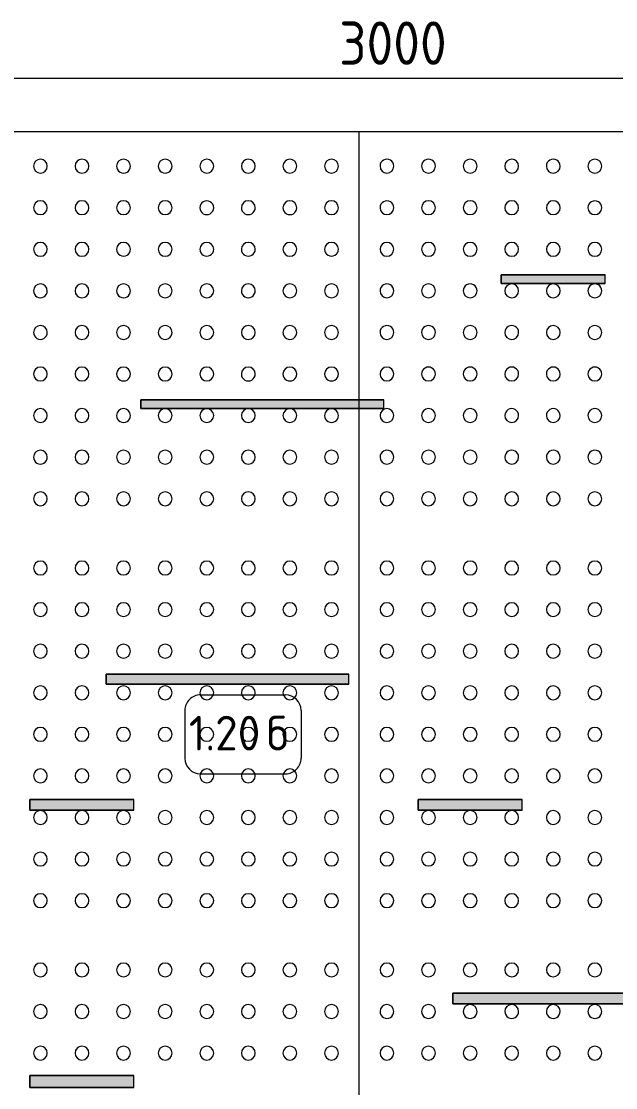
# Model space of a CAD drawing. Header units: millimetres. Extents: x 855 to 84199, y -1987 to 21700.
# Drawn here: x 45741 to 46599, y 860 to 2399 of the extents above; entities that cross this region are included whole.
import ezdxf

# ---------------------------------------------------------------- set-up
doc = ezdxf.new("R2010")
doc.units = ezdxf.units.MM
for name, color, linetype, lineweight in [('A-ANNO-DIMS', 7, 'Continuous', 9), ('A-ANNO-DIMS-25', 7, 'Continuous', 9), ('I-FURN-IDEN', 7, 'Continuous', 9)]:
    doc.layers.add(name, color=color, linetype=linetype, lineweight=lineweight)
doc.layers.add('I-FURN-3', color=7, linetype='Continuous', lineweight=9, true_color=0x7f7f7f, transparency=0.7)
doc.layers.add('I-FURN-7', color=7, linetype='Continuous', lineweight=9, true_color=0xc0c0c0)
doc.layers.add('I-FURN-8', color=7, linetype='Continuous', lineweight=9, true_color=0xacacac)
doc.styles.add('GOST Common_6', font='GOST_Common.ttf', dxfattribs={"height": 49.99999999999998})
doc.styles.add('ISOCPEUR_2', font='isocpeur.ttf', dxfattribs={"width": 0.9, "height": 62.49999999999999})
doc.dimstyles.new('ISO-2_5_0_9К_БОЛЬШОЙ_1', dxfattribs={"dimscale": 304.8, "dimtxt": 62.2488234881447, "dimasz": 0.1230314960629921, "dimexe": 0.09842519685039369, "dimexo": 0.2460629921259842, "dimgap": 0, "dimtad": 1, "dimdec": 0, "dimrnd": 10, "dimzin": 0, "dimdsep": 46, "dimtxsty": 'ISOCPEUR_2', "dimblk1": 'OBLIQUE', "dimblk2": 'OBLIQUE', "dimsah": 1, "dimcen": 0.09, "dimdle": 0.09842519685039369, "dimazin": 0, "dimtfac": 1, "dimtdec": 4, "dimtix": 1, "dimtmove": 0, "dimatfit": 3, "dimfxl": 1, "dimtvp": 1, "dimtolj": 1, "dimtzin": 0, "dimarcsym": 2})
doc.dimstyles.new('ISO-2_5_0_9К_БОЛЬШОЙ_3', dxfattribs={"dimscale": 304.8, "dimtxt": 62.2488234881447, "dimasz": 0.1230314960629921, "dimexe": 0.09842519685039369, "dimexo": 0.2460629921259842, "dimgap": 0, "dimtad": 1, "dimdec": 0, "dimrnd": 10, "dimzin": 0, "dimdsep": 46, "dimtxsty": 'ISOCPEUR_2', "dimblk1": 'OBLIQUE', "dimblk2": 'OBLIQUE', "dimsah": 1, "dimcen": 0.09, "dimdle": 0.09842519685039369, "dimazin": 0, "dimtfac": 1, "dimtdec": 4, "dimtix": 1, "dimtmove": 2, "dimatfit": 3, "dimfxl": 1, "dimtvp": 1, "dimtolj": 1, "dimtzin": 0, "dimarcsym": 2})

# ---------------------------------------------------------------- blocks, each defined once
blk = doc.blocks.new('Бизиборд лего - бизиборд 1_21б-32328682-Развертка 1_60-2')
at = {"layer": 'I-FURN-3'}
h = blk.add_hatch(color=256, dxfattribs=at)
h.paths.add_polyline_path([(19739.50000533466, 981.1205197229127), (19739.50000533466, 996.5418223312581), (19389.50000533466, 996.5418223312581), (19389.50000533466, 981.1205197229127), (19737.90964258559, 981.1205197229127)])
h.paths.add_polyline_path([(19339.50000533466, 1260.363485744462), (19489.50000533466, 1260.363485744462), (19489.50000533466, 1275.872359665415), (19339.50000533466, 1275.872359665415), (19339.50000533466, 1264.999999999953)])
h.paths.add_polyline_path([(19651.91181488363, 1442.175845178936), (19754.50000533466, 1442.175845178936), (19754.50000533466, 1456.703159230275), (19649.50000533466, 1456.703159230275), (19649.50000533466, 1442.175845178936), (19651.76619450608, 1442.175845178936)])
h.paths.add_polyline_path([(19284.56100038463, 1840.277097905212), (19289.86851713072, 1840.277097905212), (19289.86851713072, 1852.768102646797), (19254.50000533466, 1852.768102646797), (19254.50000533466, 1840.277097905212), (19284.50000533466, 1840.277097905212)])
h.paths.add_polyline_path([(19649.50000533466, 1840.277097905212), (19754.50000533466, 1840.277097905212), (19754.50000533466, 1852.768102646797), (19639.50000533466, 1852.768102646797), (19639.50000533466, 1840.277097905212), (19649.42436283909, 1840.277097905212)])
h.paths.add_polyline_path([(19543.79204699431, 2020.580176733741), (19609.50000533466, 2020.580176733741), (19609.50000533466, 2032.935916661174), (19459.50000533466, 2032.935916661174), (19459.50000533466, 2020.580176733741), (19541.57107314652, 2020.580176733741)])
h = blk.add_hatch(color=256, dxfattribs=at)
h.paths.add_polyline_path([(18779.50000533466, 860.1890996290883), (18929.50000533466, 860.1890996290883), (18929.50000533466, 877.7795048324375), (18779.50000533466, 877.7795048324375)])
h.paths.add_polyline_path([(18782.66161591779, 1260.363485744462), (18929.50000533466, 1260.363485744462), (18929.50000533466, 1275.872359665415), (18779.50000533466, 1275.872359665415), (18779.50000533466, 1260.363485744462), (18780.71943587757, 1260.363485744462)])
h.paths.add_polyline_path([(19221.57107314652, 1442.175845178936), (19239.50000533466, 1442.175845178936), (19239.50000533466, 1456.703159230275), (18889.50000533466, 1456.703159230275), (18889.50000533466, 1442.175845178936), (19221.33225101463, 1442.175845178936)])
h.paths.add_polyline_path([(19101.57107314652, 1840.277097905212), (19254.50000533466, 1840.277097905212), (19254.50000533466, 1852.768102646797), (18939.50000533466, 1852.768102646797), (18939.50000533466, 1840.277097905212), (19101.42108209172, 1840.277097905212)])
at = {"layer": 'I-FURN-7'}
for p, q in [((18754.50000533466, 2239.999999999952), (19254.50000533466, 2239.999999999952)), ((19254.50000533466, 2239.999999999954), (19754.50000533466, 2239.999999999954)), ((19254.50000533466, 1852.768102646796), (19254.50000533466, 2239.999999999954)), ((19254.50000533466, 1852.768102646796), (19254.50000533466, 2239.999999999952)), ((19459.50000533466, 2032.935916661172), (19609.50000533466, 2032.935916661172)), ((19459.50000533466, 2020.580176733739), (19459.50000533466, 2032.935916661172)), ((19609.50000533466, 2020.580176733739), (19609.50000533466, 2032.935916661172)), ((19609.50000533466, 2020.580176733739), (19459.50000533466, 2020.580176733739)), ((18939.50000533466, 1852.768102646796), (19289.86851713072, 1852.768102646796)), ((18939.50000533466, 1840.27709790521), (18939.50000533466, 1852.768102646796)), ((19289.86851713072, 1840.27709790521), (19289.86851713072, 1852.768102646796)), ((19289.86851713072, 1840.27709790521), (18939.50000533466, 1840.27709790521)), ((19254.50000533466, 499.9999999999551), (19254.50000533466, 1840.27709790521)), ((19254.50000533466, 499.9999999999551), (19254.50000533466, 1840.27709790521)), ((18889.50000533466, 1456.703159230274), (19239.50000533466, 1456.703159230274)), ((18889.50000533466, 1442.175845178936), (18889.50000533466, 1456.703159230274)), ((19239.50000533466, 1442.175845178936), (19239.50000533466, 1456.703159230274)), ((19239.50000533466, 1442.175845178936), (18889.50000533466, 1442.175845178936)), ((18779.50000533466, 1275.872359665414), (18929.50000533466, 1275.872359665414)), ((18779.50000533466, 1260.363485744461), (18779.50000533466, 1275.872359665414)), ((18929.50000533466, 1260.363485744461), (18929.50000533466, 1275.872359665414)), ((19339.50000533466, 1275.872359665414), (19489.50000533466, 1275.872359665414)), ((19339.50000533466, 1260.363485744461), (19339.50000533466, 1275.872359665414)), ((19489.50000533466, 1260.363485744461), (19489.50000533466, 1275.872359665414)), ((18929.50000533466, 1260.363485744461), (18779.50000533466, 1260.363485744461)), ((19489.50000533466, 1260.363485744461), (19339.50000533466, 1260.363485744461)), ((19389.50000533466, 996.5418223312564), (19739.50000533466, 996.5418223312564)), ((19389.50000533466, 981.1205197229124), (19389.50000533466, 996.5418223312564)), ((19739.50000533466, 981.1205197229124), (19389.50000533466, 981.1205197229124)), ((18779.50000533466, 877.7795048324375), (18929.50000533466, 877.7795048324375)), ((18779.50000533466, 860.1890996290883), (18779.50000533466, 877.7795048324375)), ((18929.50000533466, 860.1890996290883), (18929.50000533466, 877.7795048324375)), ((18929.50000533466, 860.1890996290883), (18779.50000533466, 860.1890996290883))]:
    blk.add_line(p, q, dxfattribs=at)
for centre, radius, start, end in [((18794.50000533466, 2189.999999999952), 10, 0, 180), ((18794.50000533466, 2189.999999999952), 10, 180, 0), ((18854.50000533466, 2189.999999999952), 10, 0, 180), ((18854.50000533466, 2189.999999999952), 10, 180, 0), ((18914.50000533466, 2189.999999999952), 9.999999999999773, 3.899360039474272e-12, 179.9999999999987), ((18914.50000533466, 2189.999999999952), 10.00000000000023, 179.9999999999961, 1.323110747488823e-12), ((18974.50000533466, 2189.999999999952), 9.999999999999773, 3.899360039474272e-12, 179.9999999999987), ((18974.50000533466, 2189.999999999952), 10.00000000000023, 179.9999999999961, 1.323110747488823e-12), ((19034.50000533466, 2189.999999999951), 10, 0, 180), ((19034.50000533466, 2189.999999999951), 10, 180, 0), ((19094.50000533466, 2189.999999999951), 10, 0, 180), ((19094.50000533466, 2189.999999999951), 10, 180, 0), ((19154.50000533466, 2189.999999999951), 10, 0, 180), ((19154.50000533466, 2189.999999999951), 10, 180, 0), ((19214.50000533466, 2189.999999999951), 10, 0, 180), ((19214.50000533466, 2189.999999999951), 10, 180, 0), ((19294.50000533466, 2189.999999999954), 10.00000000000023, 359.9999999999957, 180.0000000000013), ((19294.50000533466, 2189.999999999954), 9.999999999996346, 180.0000000000038, 359.9999999999983), ((19354.50000533466, 2189.999999999954), 10.00000000000023, 359.9999999999957, 180.0000000000013), ((19354.50000533466, 2189.999999999954), 9.999999999999773, 180.0000000000039, 359.9999999999984), ((19414.50000533466, 2189.999999999954), 10, 0, 180), ((19414.50000533466, 2189.999999999954), 10, 180, 0), ((19474.50000533466, 2189.999999999954), 10, 0, 180), ((19474.50000533466, 2189.999999999954), 10, 180, 0), ((19534.50000533466, 2189.999999999954), 10.0000000000001, 359.9999999999957, 180.0000000000013), ((19534.50000533466, 2189.999999999954), 9.999999999999773, 180.0000000000039, 359.9999999999984), ((19594.50000533466, 2189.999999999953), 10, 0, 180), ((19594.50000533466, 2189.999999999953), 10, 180, 0), ((18794.50000533466, 2129.999999999951), 10, 0, 180), ((18854.50000533466, 2129.99999999995), 10, 0, 180), ((18914.50000533466, 2129.99999999995), 10, 0, 180), ((18974.50000533466, 2129.99999999995), 10, 0, 180), ((19034.50000533465, 2129.999999999947), 10.00000000000037, 359.9999999999892, 179.9999999999896), ((19094.50000533466, 2129.999999999946), 9.999999999999773, 3.899360039474272e-12, 179.9999999999987), ((19154.50000533466, 2129.999999999946), 9.999999999999773, 3.899360039474272e-12, 179.9999999999987), ((19214.50000533466, 2129.999999999946), 10, 0, 180), ((19294.50000533466, 2129.999999999956), 10.0000000000001, 359.9999999999957, 180.0000000000013), ((19354.50000533466, 2129.999999999955), 10, 0, 180), ((19414.50000533466, 2129.999999999955), 9.999999999998181, 1.041949713647448e-11, 180.0000000000104), ((19474.50000533466, 2129.999999999955), 10, 0, 180), ((19534.50000533466, 2129.999999999952), 10, 0, 180), ((19594.50000533466, 2129.999999999951), 10.00000000000023, 359.9999999999957, 180.0000000000013), ((18794.50000533466, 2129.999999999951), 10, 180, 0), ((18854.50000533466, 2129.99999999995), 10, 180, 0), ((18914.50000533466, 2129.99999999995), 10, 180, 0), ((18974.50000533466, 2129.99999999995), 10, 180, 0), ((19034.50000533465, 2129.999999999947), 9.999999999999247, 180.0000000000104, 1.043221935520034e-11), ((19094.50000533466, 2129.999999999946), 10.0000000000001, 179.9999999999961, 1.323110747488823e-12), ((19154.50000533466, 2129.999999999946), 10.0000000000001, 179.9999999999961, 1.323110747488823e-12), ((19214.50000533466, 2129.999999999946), 10, 180, 0), ((19294.50000533466, 2129.999999999956), 9.999999999996346, 180.0000000000038, 359.9999999999983), ((19354.50000533466, 2129.999999999955), 10, 180, 0), ((19414.50000533466, 2129.999999999955), 10, 180, 0), ((19474.50000533466, 2129.999999999955), 10, 180, 0), ((19534.50000533466, 2129.999999999952), 10, 180, 0), ((19594.50000533466, 2129.999999999951), 9.999999999999773, 180.0000000000039, 359.9999999999984), ((18794.50000533466, 2069.999999999947), 10, 0, 180), ((18854.50000533465, 2069.999999999947), 10, 0, 180), ((18914.50000533466, 2069.999999999948), 9.999999999999773, 3.899360039474272e-12, 179.9999999999987), ((18974.50000533466, 2069.999999999948), 10, 0, 180), ((19034.50000533465, 2069.999999999948), 10.0000000000006, 359.9999999999931, 179.9999999999883), ((19094.50000533465, 2069.999999999948), 10.00000000000159, 359.9999999999931, 179.9999999999883), ((19154.50000533466, 2069.999999999949), 10, 0, 180), ((19214.50000533466, 2069.999999999949), 9.999999999999773, 3.899360039474272e-12, 179.9999999999987), ((19294.50000533466, 2069.999999999951), 10, 0, 180), ((19354.50000533466, 2069.999999999951), 10, 0, 180), ((19414.50000533466, 2069.999999999951), 10, 0, 180), ((19474.50000533466, 2069.999999999952), 10, 0, 180), ((19534.50000533465, 2069.999999999952), 9.999999999996362, 0, 180), ((19594.50000533466, 2069.999999999952), 10, 0, 180), ((18794.50000533466, 2069.999999999947), 10, 180, 0), ((18854.50000533465, 2069.999999999947), 10, 180, 0), ((18914.50000533466, 2069.999999999948), 10.00000000000023, 179.9999999999961, 1.323110747488823e-12), ((18974.50000533466, 2069.999999999948), 10, 180, 0), ((19034.50000533465, 2069.999999999948), 9.999999999999403, 180.0000000000065, 1.170444122778574e-11), ((19094.50000533465, 2069.999999999948), 9.999999999998408, 180.0000000000065, 1.170444122778574e-11), ((19154.50000533466, 2069.999999999949), 10, 180, 0), ((19214.50000533466, 2069.999999999949), 10.0000000000001, 179.9999999999961, 1.323110747488823e-12), ((19294.50000533466, 2069.999999999951), 10, 180, 0), ((19354.50000533466, 2069.999999999951), 10, 180, 0), ((19414.50000533466, 2069.999999999951), 10, 180, 0), ((19474.50000533466, 2069.999999999952), 10, 180, 0), ((19534.50000533465, 2069.999999999952), 10.00000000000364, 180, 0), ((19594.50000533466, 2069.999999999952), 10, 180, 0), ((18794.50000533466, 2009.999999999948), 9.999999999999773, 3.899360039474272e-12, 179.9999999999987), ((18854.50000533465, 2009.999999999947), 10, 0, 180), ((18914.50000533466, 2009.999999999948), 9.999999999999773, 3.899360039474272e-12, 179.9999999999987), ((18974.50000533466, 2009.999999999948), 10, 0, 180), ((19034.50000533465, 2009.999999999948), 9.999999999996362, 0, 180), ((19094.50000533465, 2009.999999999948), 9.999999999999725, 1.959221683781526e-12, 179.9999999999993), ((19154.50000533466, 2009.999999999949), 10, 0, 180), ((19214.50000533466, 2009.999999999949), 10, 0, 180), ((19294.50000533466, 2009.999999999951), 10.00000000000014, 359.9999999999957, 180.0000000000013), ((19354.50000533466, 2009.999999999951), 10, 0, 180), ((19414.50000533466, 2009.999999999952), 10.00000000000011, 359.9999999999977, 180.0000000000007), ((19474.50000533466, 2009.999999999952), 10, 0, 180), ((19534.50000533465, 2009.999999999952), 9.999999999996362, 0, 180), ((19594.50000533466, 2009.999999999952), 10.00000000000011, 359.9999999999977, 180.0000000000007), ((18794.50000533466, 2009.999999999948), 10.00000000000014, 179.9999999999961, 1.323110747488823e-12), ((18854.50000533465, 2009.999999999947), 10, 180, 0), ((18914.50000533466, 2009.999999999948), 10.00000000000014, 179.9999999999961, 1.323110747488823e-12), ((18974.50000533466, 2009.999999999948), 10, 180, 0), ((19034.50000533465, 2009.999999999948), 10, 180, 0), ((19094.50000533465, 2009.999999999948), 10.00000000000011, 179.999999999998, 6.615553737444113e-13), ((19154.50000533466, 2009.999999999949), 10, 180, 0), ((19214.50000533466, 2009.999999999949), 10, 180, 0), ((19294.50000533466, 2009.999999999951), 9.999999999999773, 180.0000000000039, 359.9999999999984), ((19354.50000533466, 2009.999999999951), 10, 180, 0), ((19414.50000533466, 2009.999999999952), 9.999999999999886, 180.000000000002, 359.999999999999), ((19474.50000533466, 2009.999999999952), 10, 180, 0), ((19534.50000533465, 2009.999999999952), 10.00000000000364, 180, 0), ((19594.50000533466, 2009.999999999952), 9.999999999999725, 180.000000000002, 359.999999999999), ((18794.50000533466, 1949.999999999948), 9.999999999999725, 1.959221683781526e-12, 179.9999999999993), ((18854.50000533465, 1949.999999999948), 10, 0, 180), ((18914.50000533466, 1949.999999999948), 10, 0, 180), ((18974.50000533466, 1949.999999999948), 9.999999999999725, 1.959221683781526e-12, 179.9999999999993), ((19034.50000533465, 1949.999999999948), 9.999999999996362, 0, 180), ((19094.50000533466, 1949.999999999948), 10.00000000000364, 0, 180), ((19154.50000533466, 1949.999999999948), 9.999999999999886, 1.952860574418599e-12, 179.9999999999993), ((19214.50000533466, 1949.999999999949), 10, 0, 180), ((19294.50000533466, 1949.999999999951), 9.999999999998295, 8.460275452692954e-12, 180.0000000000111), ((19354.50000533466, 1949.999999999951), 10.00000000000011, 359.9999999999977, 180.0000000000007), ((19414.50000533466, 1949.999999999951), 10, 0, 180), ((19474.50000533466, 1949.999999999952), 9.999999999998295, 8.460275452692954e-12, 180.0000000000111), ((19534.50000533465, 1949.999999999952), 9.999999999996362, 0, 180), ((19594.50000533466, 1949.999999999952), 10, 0, 180), ((18794.50000533466, 1949.999999999948), 10.00000000000011, 179.999999999998, 6.615553737444113e-13), ((18854.50000533465, 1949.999999999948), 10, 180, 0), ((18914.50000533466, 1949.999999999948), 10, 180, 0), ((18974.50000533466, 1949.999999999948), 10.00000000000011, 179.999999999998, 6.615553737444113e-13), ((19034.50000533465, 1949.999999999948), 10, 180, 0), ((19094.50000533466, 1949.999999999948), 10, 180, 0), ((19154.50000533466, 1949.999999999948), 10.00000000000005, 179.999999999998, 6.615553737444113e-13), ((19214.50000533466, 1949.999999999949), 10, 180, 0), ((19294.50000533466, 1949.999999999951), 10.0000000000016, 179.9999999999915, 359.9999999999886), ((19354.50000533466, 1949.999999999951), 9.999999999999725, 180.000000000002, 359.999999999999), ((19414.50000533466, 1949.999999999951), 10, 180, 0), ((19474.50000533466, 1949.999999999952), 10.0000000000016, 179.9999999999915, 359.9999999999886), ((19534.50000533465, 1949.999999999952), 10.00000000000364, 180, 0), ((19594.50000533466, 1949.999999999952), 10, 180, 0), ((18794.50000533466, 1889.999999999948), 10, 0, 180), ((18854.50000533465, 1889.999999999948), 10, 0, 180), ((18914.50000533466, 1889.999999999948), 9.999999999999886, 1.952860574418599e-12, 179.9999999999993), ((18974.50000533466, 1889.999999999948), 10, 0, 180), ((19034.50000533466, 1889.999999999948), 10, 0, 180), ((19094.50000533466, 1889.999999999949), 9.999999999999725, 1.959221683781526e-12, 179.9999999999993), ((19154.50000533466, 1889.999999999949), 9.999999999999725, 1.959221683781526e-12, 179.9999999999993), ((19214.50000533466, 1889.999999999949), 9.999999999999725, 1.959221683781526e-12, 179.9999999999993), ((19294.50000533466, 1889.999999999952), 10, 0, 180), ((19354.50000533466, 1889.999999999952), 10.00000000000005, 359.9999999999977, 180.0000000000007), ((19414.50000533466, 1889.999999999952), 10.00000000000005, 359.9999999999977, 180.0000000000007), ((19474.50000533465, 1889.999999999952), 10.00000000000005, 359.9999999999977, 180.0000000000007), ((19534.50000533465, 1889.999999999952), 9.999999999999776, 359.9999999999977, 180.0000000000007), ((19594.50000533466, 1889.999999999952), 9.999999999998177, 8.466636562055882e-12, 180.0000000000111), ((18794.50000533466, 1889.999999999948), 10, 180, 0), ((18854.50000533465, 1889.999999999948), 10, 180, 0), ((18914.50000533466, 1889.999999999948), 10.00000000000005, 179.999999999998, 6.615553737444113e-13), ((18974.50000533466, 1889.999999999948), 10, 180, 0), ((19034.50000533466, 1889.999999999948), 10, 180, 0), ((19094.50000533466, 1889.999999999949), 10.00000000000011, 179.999999999998, 6.615553737444113e-13), ((19154.50000533466, 1889.999999999949), 10.00000000000011, 179.999999999998, 6.615553737444113e-13), ((19214.50000533466, 1889.999999999949), 10.00000000000011, 179.999999999998, 6.615553737444113e-13), ((19294.50000533466, 1889.999999999952), 10, 180, 0), ((19354.50000533466, 1889.999999999952), 9.999999999999886, 180.000000000002, 359.999999999999), ((19414.50000533466, 1889.999999999952), 9.999999999999886, 180.000000000002, 359.999999999999), ((19474.50000533465, 1889.999999999952), 9.999999999999886, 180.000000000002, 359.999999999999), ((19534.50000533465, 1889.999999999952), 9.999999999999996, 180.000000000002, 359.999999999999), ((19594.50000533466, 1889.999999999952), 10.00000000000171, 179.9999999999915, 359.9999999999886), ((18794.50000533466, 1829.999999999948), 10, 0, 180), ((18854.50000533466, 1829.999999999948), 10.00000000000364, 0, 180), ((18914.50000533466, 1829.999999999948), 9.999999999999725, 1.959221683781526e-12, 179.9999999999993), ((18974.50000533466, 1829.999999999948), 10, 0, 180), ((19034.50000533465, 1829.999999999948), 9.999999999996362, 0, 180), ((19094.50000533466, 1829.999999999948), 10, 0, 180), ((19154.50000533466, 1829.999999999948), 10, 0, 180), ((19214.50000533466, 1829.999999999949), 9.999999999999886, 1.952860574418599e-12, 179.9999999999993), ((19294.50000533465, 1829.999999999953), 10, 0, 180), ((19354.50000533466, 1829.999999999953), 10, 0, 180), ((19414.50000533466, 1829.999999999953), 10.00000000000011, 359.9999999999977, 180.0000000000007), ((19474.50000533465, 1829.999999999952), 10.00000000000011, 359.9999999999977, 180.0000000000007), ((19534.50000533465, 1829.999999999952), 10.00000000000001, 359.9999999999977, 180.0000000000007), ((19594.50000533466, 1829.999999999952), 9.999999999998295, 8.460275452692954e-12, 180.0000000000111), ((18794.50000533466, 1829.999999999948), 10, 180, 0), ((18854.50000533466, 1829.999999999948), 10, 180, 0), ((18914.50000533466, 1829.999999999948), 10.00000000000011, 179.999999999998, 6.615553737444113e-13), ((18974.50000533466, 1829.999999999948), 10, 180, 0), ((19034.50000533465, 1829.999999999948), 10.00000000000364, 180, 0), ((19094.50000533466, 1829.999999999948), 10, 180, 0), ((19154.50000533466, 1829.999999999948), 10, 180, 0), ((19214.50000533466, 1829.999999999949), 10.00000000000005, 179.999999999998, 6.615553737444113e-13), ((19294.50000533465, 1829.999999999953), 10, 180, 0), ((19354.50000533466, 1829.999999999953), 10, 180, 0), ((19414.50000533466, 1829.999999999953), 9.999999999999725, 180.000000000002, 359.999999999999), ((19474.50000533465, 1829.999999999952), 9.999999999999725, 180.000000000002, 359.999999999999), ((19534.50000533465, 1829.999999999952), 9.999999999999769, 180.000000000002, 359.999999999999), ((19594.50000533466, 1829.999999999952), 10.0000000000016, 179.9999999999915, 359.9999999999886), ((18794.50000533466, 1769.99999999995), 9.999999999999886, 1.952860574418599e-12, 179.9999999999993), ((18794.50000533466, 1769.99999999995), 10.00000000000005, 179.999999999998, 6.615553737444113e-13), ((18854.50000533466, 1769.999999999948), 10.00000000000364, 0, 180), ((18854.50000533466, 1769.999999999948), 10, 180, 0), ((18914.50000533466, 1769.999999999948), 10, 0, 180), ((18914.50000533466, 1769.999999999948), 10, 180, 0), ((18974.50000533466, 1769.999999999948), 10, 0, 180), ((18974.50000533466, 1769.999999999948), 10, 180, 0), ((19034.50000533465, 1769.999999999948), 9.999999999996362, 0, 180), ((19034.50000533465, 1769.999999999948), 10, 180, 0), ((19094.50000533466, 1769.999999999948), 10, 0, 180), ((19094.50000533466, 1769.999999999948), 10, 180, 0), ((19154.50000533466, 1769.999999999948), 10, 0, 180), ((19154.50000533466, 1769.999999999948), 10, 180, 0), ((19214.50000533466, 1769.999999999948), 10, 0, 180), ((19214.50000533466, 1769.999999999948), 10, 180, 0), ((19294.50000533465, 1769.999999999952), 10.00000000000011, 359.9999999999977, 180.0000000000007), ((19294.50000533465, 1769.999999999952), 9.999999999999725, 180.000000000002, 359.999999999999), ((19354.50000533466, 1769.999999999953), 10, 0, 180), ((19354.50000533466, 1769.999999999953), 10, 180, 0), ((19414.50000533466, 1769.999999999953), 10, 0, 180), ((19414.50000533466, 1769.999999999953), 10, 180, 0), ((19474.50000533465, 1769.999999999952), 10.00000000000005, 359.9999999999977, 180.0000000000007), ((19474.50000533465, 1769.999999999952), 9.999999999999886, 180.000000000002, 359.999999999999), ((19534.50000533465, 1769.999999999952), 9.999999999999776, 359.9999999999977, 180.0000000000007), ((19534.50000533465, 1769.999999999952), 9.999999999999996, 180.000000000002, 359.999999999999), ((19594.50000533465, 1769.999999999952), 9.999999999999776, 359.9999999999977, 180.0000000000007), ((19594.50000533465, 1769.999999999952), 9.999999999999996, 180.000000000002, 359.999999999999), ((18794.50000533466, 1709.99999999995), 10, 0, 180), ((18794.50000533466, 1709.99999999995), 10, 180, 0), ((18854.50000533465, 1709.99999999995), 10, 0, 180), ((18854.50000533465, 1709.99999999995), 10, 180, 0), ((18914.50000533466, 1709.99999999995), 10, 0, 180), ((18914.50000533466, 1709.99999999995), 10, 180, 0), ((18974.50000533466, 1709.99999999995), 10, 0, 180), ((18974.50000533466, 1709.99999999995), 10, 180, 0), ((19034.50000533465, 1709.999999999949), 9.999999999996362, 0, 180), ((19034.50000533465, 1709.999999999949), 10, 180, 0), ((19094.50000533466, 1709.999999999949), 10, 0, 180), ((19094.50000533466, 1709.999999999949), 10, 180, 0), ((19154.50000533466, 1709.999999999949), 10, 0, 180), ((19154.50000533466, 1709.999999999949), 10, 180, 0), ((19214.50000533466, 1709.999999999949), 10, 0, 180), ((19214.50000533466, 1709.999999999949), 10, 180, 0), ((19294.50000533465, 1709.999999999953), 10, 0, 180), ((19294.50000533465, 1709.999999999953), 10, 180, 0), ((19354.50000533466, 1709.999999999953), 10, 0, 180), ((19354.50000533466, 1709.999999999953), 10, 180, 0), ((19414.50000533466, 1709.999999999953), 10, 0, 180), ((19414.50000533466, 1709.999999999953), 10, 180, 0), ((19474.50000533465, 1709.999999999953), 10, 0, 180), ((19474.50000533465, 1709.999999999953), 10, 180, 0), ((19534.50000533465, 1709.999999999952), 9.999999999996362, 0, 180), ((19534.50000533465, 1709.999999999952), 10.00000000000364, 180, 0), ((19594.50000533465, 1709.999999999952), 9.999999999996362, 0, 180), ((19594.50000533465, 1709.999999999952), 10.00000000000364, 180, 0), ((18794.50000533466, 1609.999999999952), 10, 0, 180), ((18854.50000533466, 1609.999999999952), 10, 0, 180), ((18914.50000533466, 1609.999999999952), 10, 0, 180), ((18974.50000533466, 1609.999999999952), 10, 0, 180), ((19034.50000533466, 1609.999999999952), 10.00000000000364, 0, 180), ((19094.50000533466, 1609.999999999951), 9.999999999996362, 0, 180), ((19154.50000533466, 1609.999999999951), 10, 0, 180), ((19214.50000533466, 1609.999999999951), 10, 0, 180), ((19294.50000533466, 1609.999999999954), 10, 0, 180), ((19354.50000533466, 1609.999999999954), 10, 0, 180), ((19414.50000533466, 1609.999999999954), 10, 0, 180), ((19474.50000533466, 1609.999999999954), 10, 0, 180), ((19534.50000533466, 1609.999999999953), 10, 0, 180), ((19594.50000533466, 1609.999999999953), 9.999999999996362, 0, 180), ((18794.50000533466, 1609.999999999952), 10, 180, 0), ((18854.50000533466, 1609.999999999952), 10, 180, 0), ((18914.50000533466, 1609.999999999952), 10, 180, 0), ((18974.50000533466, 1609.999999999952), 10, 180, 0), ((19034.50000533466, 1609.999999999952), 10, 180, 0), ((19094.50000533466, 1609.999999999951), 10, 180, 0), ((19154.50000533466, 1609.999999999951), 10, 180, 0), ((19214.50000533466, 1609.999999999951), 10, 180, 0), ((19294.50000533466, 1609.999999999954), 10, 180, 0), ((19354.50000533466, 1609.999999999954), 10, 180, 0), ((19414.50000533466, 1609.999999999954), 10, 180, 0), ((19474.50000533466, 1609.999999999954), 10, 180, 0), ((19534.50000533466, 1609.999999999953), 10.00000000000364, 180, 0), ((19594.50000533466, 1609.999999999953), 10.00000000000364, 180, 0), ((18794.50000533466, 1549.999999999951), 10, 0, 180), ((18854.50000533466, 1549.99999999995), 10, 0, 180), ((18914.50000533466, 1549.99999999995), 10, 0, 180), ((18974.50000533466, 1549.99999999995), 10, 0, 180), ((19034.50000533466, 1549.999999999947), 10, 0, 180), ((19094.50000533466, 1549.999999999947), 10, 0, 180), ((19154.50000533466, 1549.999999999947), 10, 0, 180), ((19214.50000533466, 1549.999999999946), 10, 0, 180), ((19294.50000533466, 1549.999999999956), 10, 0, 180), ((19354.50000533466, 1549.999999999955), 10, 0, 180), ((19414.50000533466, 1549.999999999955), 10, 0, 180), ((19474.50000533466, 1549.999999999955), 10, 0, 180), ((19534.50000533466, 1549.999999999952), 10, 0, 180), ((19594.50000533466, 1549.999999999951), 9.999999999996362, 0, 180), ((18794.50000533466, 1549.999999999951), 10, 180, 0), ((18854.50000533466, 1549.99999999995), 10, 180, 0), ((18914.50000533466, 1549.99999999995), 10, 180, 0), ((18974.50000533466, 1549.99999999995), 10, 180, 0), ((19034.50000533466, 1549.999999999947), 10, 180, 0), ((19094.50000533466, 1549.999999999947), 10, 180, 0), ((19154.50000533466, 1549.999999999947), 10, 180, 0), ((19214.50000533466, 1549.999999999946), 10, 180, 0), ((19294.50000533466, 1549.999999999956), 9.999999999996362, 180, 0), ((19354.50000533466, 1549.999999999955), 10, 180, 0), ((19414.50000533466, 1549.999999999955), 10, 180, 0), ((19474.50000533466, 1549.999999999955), 10, 180, 0), ((19534.50000533466, 1549.999999999952), 10, 180, 0), ((19594.50000533466, 1549.999999999951), 10.00000000000364, 180, 0), ((18794.50000533466, 1489.999999999947), 10, 0, 180), ((18854.50000533466, 1489.999999999947), 10, 0, 180), ((18914.50000533466, 1489.999999999948), 10, 0, 180), ((18974.50000533466, 1489.999999999948), 10, 0, 180), ((19034.50000533466, 1489.999999999948), 10, 0, 180), ((19094.50000533466, 1489.999999999948), 10, 0, 180), ((19154.50000533466, 1489.999999999948), 10, 0, 180), ((19214.50000533466, 1489.999999999949), 10, 0, 180), ((19294.50000533466, 1489.999999999951), 10, 0, 180), ((19354.50000533466, 1489.999999999951), 10, 0, 180), ((19414.50000533466, 1489.999999999952), 10, 0, 180), ((19474.50000533466, 1489.999999999952), 10, 0, 180), ((19534.50000533466, 1489.999999999952), 10, 0, 180), ((19594.50000533466, 1489.999999999952), 10, 0, 180), ((18794.50000533466, 1489.999999999947), 10, 180, 0), ((18854.50000533466, 1489.999999999947), 10, 180, 0), ((18914.50000533466, 1489.999999999948), 10, 180, 0), ((18974.50000533466, 1489.999999999948), 10, 180, 0), ((19034.50000533466, 1489.999999999948), 10, 180, 0), ((19094.50000533466, 1489.999999999948), 10, 180, 0), ((19154.50000533466, 1489.999999999948), 10, 180, 0), ((19214.50000533466, 1489.999999999949), 10, 180, 0), ((19294.50000533466, 1489.999999999951), 10, 180, 0), ((19354.50000533466, 1489.999999999951), 10, 180, 0), ((19414.50000533466, 1489.999999999952), 10, 180, 0), ((19474.50000533466, 1489.999999999952), 10, 180, 0), ((19534.50000533466, 1489.999999999952), 10, 180, 0), ((19594.50000533466, 1489.999999999952), 10, 180, 0), ((18794.50000533466, 1429.999999999948), 10, 0, 180), ((18854.50000533466, 1429.999999999947), 10, 0, 180), ((18914.50000533466, 1429.999999999948), 10, 0, 180), ((18974.50000533466, 1429.999999999948), 10, 0, 180), ((19034.50000533466, 1429.999999999948), 10, 0, 180), ((19094.50000533466, 1429.999999999948), 10, 0, 180), ((19154.50000533466, 1429.999999999949), 10, 0, 180), ((19214.50000533466, 1429.999999999949), 10, 0, 180), ((19294.50000533466, 1429.999999999951), 10, 0, 180), ((19354.50000533466, 1429.999999999951), 10, 0, 180), ((19414.50000533466, 1429.999999999952), 10, 0, 180), ((19474.50000533466, 1429.999999999952), 10, 0, 180), ((19534.50000533466, 1429.999999999952), 10, 0, 180), ((19594.50000533466, 1429.999999999952), 10, 0, 180), ((18794.50000533466, 1429.999999999948), 10, 180, 0), ((18854.50000533466, 1429.999999999947), 10, 180, 0), ((18914.50000533466, 1429.999999999948), 10, 180, 0), ((18974.50000533466, 1429.999999999948), 10, 180, 0), ((19034.50000533466, 1429.999999999948), 10, 180, 0), ((19094.50000533466, 1429.999999999948), 10, 180, 0), ((19154.50000533466, 1429.999999999949), 10, 180, 0), ((19214.50000533466, 1429.999999999949), 10, 180, 0), ((19294.50000533466, 1429.999999999951), 10, 180, 0), ((19354.50000533466, 1429.999999999951), 10, 180, 0), ((19414.50000533466, 1429.999999999952), 10, 180, 0), ((19474.50000533466, 1429.999999999952), 10, 180, 0), ((19534.50000533466, 1429.999999999952), 10, 180, 0), ((19594.50000533466, 1429.999999999952), 10, 180, 0), ((18794.50000533466, 1369.999999999948), 10, 0, 180), ((18794.50000533466, 1369.999999999948), 10, 180, 0), ((18854.50000533466, 1369.999999999948), 10, 0, 180), ((18854.50000533466, 1369.999999999948), 10, 180, 0), ((18914.50000533466, 1369.999999999948), 10, 0, 180), ((18914.50000533466, 1369.999999999948), 10, 180, 0), ((18974.50000533466, 1369.999999999948), 10, 0, 180), ((18974.50000533466, 1369.999999999948), 10, 180, 0), ((19034.50000533466, 1369.999999999948), 10, 0, 180), ((19034.50000533466, 1369.999999999948), 10, 180, 0), ((19094.50000533466, 1369.999999999948), 10, 0, 180), ((19094.50000533466, 1369.999999999948), 10, 180, 0), ((19154.50000533466, 1369.999999999948), 10, 0, 180), ((19154.50000533466, 1369.999999999948), 10, 180, 0), ((19214.50000533466, 1369.999999999949), 10, 0, 180), ((19214.50000533466, 1369.999999999949), 10, 180, 0), ((19294.50000533466, 1369.999999999951), 10, 0, 180), ((19294.50000533466, 1369.999999999951), 10, 180, 0), ((19354.50000533466, 1369.999999999951), 10, 0, 180), ((19354.50000533466, 1369.999999999951), 10, 180, 0), ((19414.50000533466, 1369.999999999951), 10, 0, 180), ((19414.50000533466, 1369.999999999951), 10, 180, 0), ((19474.50000533466, 1369.999999999952), 10, 0, 180), ((19474.50000533466, 1369.999999999952), 10, 180, 0), ((19534.50000533466, 1369.999999999952), 10, 0, 180), ((19534.50000533466, 1369.999999999952), 10, 180, 0), ((19594.50000533466, 1369.999999999952), 10, 0, 180), ((19594.50000533466, 1369.999999999952), 10, 180, 0), ((18794.50000533466, 1309.999999999948), 10, 0, 180), ((18794.50000533466, 1309.999999999948), 10, 180, 0), ((18854.50000533466, 1309.999999999948), 10, 0, 180), ((18854.50000533466, 1309.999999999948), 10, 180, 0), ((18914.50000533466, 1309.999999999948), 10, 0, 180), ((18914.50000533466, 1309.999999999948), 10, 180, 0), ((18974.50000533466, 1309.999999999948), 10, 0, 180), ((18974.50000533466, 1309.999999999948), 10, 180, 0), ((19034.50000533466, 1309.999999999948), 10, 0, 180), ((19034.50000533466, 1309.999999999948), 10, 180, 0), ((19094.50000533466, 1309.999999999949), 10, 0, 180), ((19094.50000533466, 1309.999999999949), 10, 180, 0), ((19154.50000533466, 1309.999999999949), 10, 0, 180), ((19154.50000533466, 1309.999999999949), 10, 180, 0), ((19214.50000533466, 1309.999999999949), 10, 0, 180), ((19214.50000533466, 1309.999999999949), 10, 180, 0), ((19294.50000533466, 1309.999999999953), 10, 0, 180), ((19294.50000533466, 1309.999999999953), 10, 180, 0), ((19354.50000533466, 1309.999999999952), 10, 0, 180), ((19354.50000533466, 1309.999999999952), 10, 180, 0), ((19414.50000533466, 1309.999999999952), 10, 0, 180), ((19414.50000533466, 1309.999999999952), 10, 180, 0), ((19474.50000533466, 1309.999999999952), 10, 0, 180), ((19474.50000533466, 1309.999999999952), 10, 180, 0), ((19534.50000533466, 1309.999999999952), 10, 0, 180), ((19534.50000533466, 1309.999999999952), 10, 180, 0), ((19594.50000533466, 1309.999999999952), 10, 0, 180), ((19594.50000533466, 1309.999999999952), 10, 180, 0), ((18794.50000533466, 1249.999999999948), 10, 0, 180), ((18794.50000533466, 1249.999999999948), 10, 180, 0), ((18854.50000533466, 1249.999999999948), 10, 0, 180), ((18854.50000533466, 1249.999999999948), 10, 180, 0), ((18914.50000533466, 1249.999999999948), 10, 0, 180), ((18914.50000533466, 1249.999999999948), 10, 180, 0), ((18974.50000533466, 1249.999999999948), 10, 0, 180), ((18974.50000533466, 1249.999999999948), 10, 180, 0), ((19034.50000533466, 1249.999999999948), 10, 0, 180), ((19034.50000533466, 1249.999999999948), 10, 180, 0), ((19094.50000533466, 1249.999999999948), 10, 0, 180), ((19094.50000533466, 1249.999999999948), 10, 180, 0), ((19154.50000533466, 1249.999999999948), 10, 0, 180), ((19154.50000533466, 1249.999999999948), 10, 180, 0), ((19214.50000533466, 1249.999999999949), 10, 0, 180), ((19214.50000533466, 1249.999999999949), 10, 180, 0), ((19294.50000533466, 1249.999999999953), 10, 0, 180), ((19294.50000533466, 1249.999999999953), 10, 180, 0), ((19354.50000533466, 1249.999999999953), 10, 0, 180), ((19354.50000533466, 1249.999999999953), 10, 180, 0), ((19414.50000533466, 1249.999999999953), 10, 0, 180), ((19414.50000533466, 1249.999999999953), 10, 180, 0), ((19474.50000533466, 1249.999999999952), 10, 0, 180), ((19474.50000533466, 1249.999999999952), 10, 180, 0), ((19534.50000533466, 1249.999999999952), 10, 0, 180), ((19534.50000533466, 1249.999999999952), 10, 180, 0), ((19594.50000533466, 1249.999999999952), 10, 0, 180), ((19594.50000533466, 1249.999999999952), 10, 180, 0), ((18794.50000533466, 1189.99999999995), 10, 0, 180), ((18794.50000533466, 1189.99999999995), 10, 180, 0), ((18854.50000533466, 1189.999999999948), 10, 0, 180), ((18854.50000533466, 1189.999999999948), 10, 180, 0), ((18914.50000533466, 1189.999999999948), 10, 0, 180), ((18914.50000533466, 1189.999999999948), 10, 180, 0), ((18974.50000533466, 1189.999999999948), 10, 0, 180), ((18974.50000533466, 1189.999999999948), 10, 180, 0), ((19034.50000533466, 1189.999999999948), 10, 0, 180), ((19034.50000533466, 1189.999999999948), 10, 180, 0), ((19094.50000533466, 1189.999999999948), 10, 0, 180), ((19094.50000533466, 1189.999999999948), 10, 180, 0), ((19154.50000533466, 1189.999999999948), 10, 0, 180), ((19154.50000533466, 1189.999999999948), 10, 180, 0), ((19214.50000533466, 1189.999999999948), 10, 0, 180), ((19214.50000533466, 1189.999999999948), 10, 180, 0), ((19294.50000533466, 1189.999999999952), 10, 0, 180), ((19294.50000533466, 1189.999999999952), 10, 180, 0), ((19354.50000533466, 1189.999999999953), 10, 0, 180), ((19354.50000533466, 1189.999999999953), 10, 180, 0), ((19414.50000533466, 1189.999999999953), 10, 0, 180), ((19414.50000533466, 1189.999999999953), 10, 180, 0), ((19474.50000533466, 1189.999999999952), 10, 0, 180), ((19474.50000533466, 1189.999999999952), 10, 180, 0), ((19534.50000533466, 1189.999999999952), 10, 0, 180), ((19534.50000533466, 1189.999999999952), 10, 180, 0), ((19594.50000533466, 1189.999999999952), 10, 0, 180), ((19594.50000533466, 1189.999999999952), 10, 180, 0), ((18794.50000533466, 1129.99999999995), 10, 0, 180), ((18854.50000533466, 1129.99999999995), 10, 0, 180), ((18914.50000533466, 1129.99999999995), 10, 0, 180), ((18974.50000533466, 1129.99999999995), 10, 0, 180), ((19034.50000533466, 1129.999999999949), 10, 0, 180), ((19094.50000533466, 1129.999999999949), 10, 0, 180), ((19154.50000533466, 1129.999999999949), 10, 0, 180), ((19214.50000533466, 1129.999999999949), 10, 0, 180), ((19294.50000533466, 1129.999999999953), 10, 0, 180), ((19354.50000533466, 1129.999999999953), 10, 0, 180), ((19414.50000533466, 1129.999999999953), 10, 0, 180), ((19474.50000533466, 1129.999999999953), 10, 0, 180), ((19534.50000533466, 1129.999999999952), 10, 0, 180), ((19594.50000533466, 1129.999999999952), 10, 0, 180), ((18794.50000533466, 1129.99999999995), 10, 180, 0), ((18854.50000533466, 1129.99999999995), 10, 180, 0), ((18914.50000533466, 1129.99999999995), 10, 180, 0), ((18974.50000533466, 1129.99999999995), 10, 180, 0), ((19034.50000533466, 1129.999999999949), 10, 180, 0), ((19094.50000533466, 1129.999999999949), 10, 180, 0), ((19154.50000533466, 1129.999999999949), 10, 180, 0), ((19214.50000533466, 1129.999999999949), 10, 180, 0), ((19294.50000533466, 1129.999999999953), 10, 180, 0), ((19354.50000533466, 1129.999999999953), 10, 180, 0), ((19414.50000533466, 1129.999999999953), 10, 180, 0), ((19474.50000533466, 1129.999999999953), 10, 180, 0), ((19534.50000533466, 1129.999999999952), 10, 180, 0), ((19594.50000533466, 1129.999999999952), 10, 180, 0), ((18794.50000533466, 1029.999999999955), 10, 0, 180), ((18854.50000533466, 1029.999999999955), 10, 0, 180), ((18914.50000533466, 1029.999999999955), 10, 0, 180), ((18974.50000533466, 1029.999999999955), 10, 0, 180), ((19034.50000533466, 1029.999999999955), 10, 0, 180), ((19094.50000533466, 1029.999999999955), 9.999999999996362, 0, 180), ((19154.50000533466, 1029.999999999954), 10, 0, 180), ((19214.50000533466, 1029.999999999954), 10, 0, 180), ((19294.50000533466, 1029.999999999955), 10, 0, 180), ((19354.50000533466, 1029.999999999955), 9.999999999999247, 1.041949713647448e-11, 180.0000000000104), ((19414.50000533466, 1029.999999999955), 10, 0, 180), ((19474.50000533466, 1029.999999999955), 10, 0, 180), ((19534.50000533466, 1029.999999999955), 9.999999999996362, 0, 180), ((19594.50000533466, 1029.999999999955), 9.999999999996362, 0, 180), ((18794.50000533466, 1029.999999999955), 10, 180, 0), ((18854.50000533466, 1029.999999999955), 10, 180, 0), ((18914.50000533466, 1029.999999999955), 10, 180, 0), ((18974.50000533466, 1029.999999999955), 10, 180, 0), ((19034.50000533466, 1029.999999999955), 10, 180, 0), ((19094.50000533466, 1029.999999999955), 10, 180, 0), ((19154.50000533466, 1029.999999999954), 10, 180, 0), ((19214.50000533466, 1029.999999999954), 10, 180, 0), ((19294.50000533466, 1029.999999999955), 10, 180, 0), ((19354.50000533466, 1029.999999999955), 10, 180, 0), ((19414.50000533466, 1029.999999999955), 10, 180, 0), ((19474.50000533466, 1029.999999999955), 10, 180, 0), ((19534.50000533466, 1029.999999999955), 10.00000000000364, 180, 0), ((19594.50000533466, 1029.999999999955), 10.00000000000364, 180, 0), ((18794.50000533466, 969.9999999999541), 10, 0, 180), ((18794.50000533466, 969.9999999999541), 10, 180, 0), ((18854.50000533466, 969.9999999999535), 10, 0, 180), ((18854.50000533466, 969.9999999999535), 10, 180, 0), ((18914.50000533466, 969.9999999999535), 10, 0, 180), ((18914.50000533466, 969.9999999999535), 10, 180, 0), ((18974.50000533466, 969.9999999999535), 10, 0, 180), ((18974.50000533466, 969.9999999999535), 10, 180, 0), ((19034.50000533466, 969.9999999999503), 10, 0, 180), ((19034.50000533466, 969.9999999999503), 10, 180, 0), ((19094.50000533466, 969.9999999999498), 9.999999999996362, 0, 180), ((19094.50000533466, 969.9999999999498), 10, 180, 0), ((19154.50000533466, 969.9999999999498), 10, 0, 180), ((19154.50000533466, 969.9999999999498), 10, 180, 0), ((19214.50000533466, 969.9999999999495), 10, 0, 180), ((19214.50000533466, 969.9999999999495), 10, 180, 0), ((19294.50000533466, 969.9999999999573), 9.999999999999943, 9.796108418907631e-13, 179.9999999999997), ((19294.50000533466, 969.9999999999573), 10.00000000000014, 179.999999999999, 3.562221243239139e-13), ((19354.50000533466, 969.9999999999567), 9.999999999999943, 9.796108418907631e-13, 179.9999999999997), ((19354.50000533466, 969.9999999999567), 10.00000000000006, 179.999999999999, 3.053332494204976e-13), ((19414.50000533466, 969.9999999999567), 9.999999999999943, 9.796108418907631e-13, 179.9999999999997), ((19414.50000533466, 969.9999999999567), 10.00000000000006, 179.999999999999, 3.053332494204976e-13), ((19474.50000533466, 969.9999999999567), 9.999999999999943, 9.796108418907631e-13, 179.9999999999997), ((19474.50000533466, 969.9999999999567), 10.00000000000006, 179.999999999999, 3.053332494204976e-13), ((19534.50000533466, 969.9999999999534), 9.99999999999636, 8.613339646738386e-13, 179.9999999999996), ((19534.50000533466, 969.9999999999534), 10.00000000000364, 179.999999999999, 3.053332494204976e-13), ((19594.50000533466, 969.9999999999529), 9.99999999999636, 7.610470998739422e-13, 179.9999999999995), ((19594.50000533466, 969.9999999999529), 10.00000000000364, 179.9999999999992, 5.088887490341627e-13), ((18794.50000533466, 909.9999999999507), 10, 0, 180), ((18794.50000533466, 909.9999999999507), 10, 180, 0), ((18854.50000533466, 909.9999999999507), 10, 0, 180), ((18854.50000533466, 909.9999999999507), 10, 180, 0), ((18914.50000533466, 909.999999999951), 10, 0, 180), ((18914.50000533466, 909.999999999951), 10, 180, 0), ((18974.50000533466, 909.9999999999512), 10, 0, 180), ((18974.50000533466, 909.9999999999512), 10, 180, 0), ((19034.50000533466, 909.9999999999515), 10, 0, 180), ((19034.50000533466, 909.9999999999515), 10, 180, 0), ((19094.50000533466, 909.9999999999515), 10, 0, 180), ((19094.50000533466, 909.9999999999515), 10, 180, 0), ((19154.50000533466, 909.9999999999518), 10, 0, 180), ((19154.50000533466, 909.9999999999518), 10, 180, 0), ((19214.50000533466, 909.999999999952), 10, 0, 180), ((19214.50000533466, 909.999999999952), 10, 180, 0), ((19294.50000533466, 909.9999999999526), 10, 0, 180), ((19294.50000533466, 909.9999999999526), 9.999999999996362, 180, 0), ((19354.50000533466, 909.9999999999526), 10, 0, 180), ((19354.50000533466, 909.9999999999526), 10, 180, 0), ((19414.50000533466, 909.9999999999528), 10, 0, 180), ((19414.50000533466, 909.9999999999528), 10, 180, 0), ((19474.50000533466, 909.9999999999532), 10, 0, 180), ((19474.50000533466, 909.9999999999532), 10, 180, 0), ((19534.50000533466, 909.9999999999534), 10, 0, 180), ((19534.50000533466, 909.9999999999534), 10, 180, 0), ((19594.50000533466, 909.9999999999534), 9.999999999996362, 0, 180), ((19594.50000533466, 909.9999999999534), 10.00000000000364, 180, 0)]:
    blk.add_arc(centre, radius, start, end, dxfattribs=at)
at = {"layer": 'I-FURN-8'}
for p, q in [((19609.50000533466, 2032.935916661172), (19459.50000533466, 2032.935916661172)), ((19459.50000533466, 2032.935916661172), (19459.50000533466, 2020.580176733739)), ((19609.50000533466, 2020.580176733739), (19609.50000533466, 2032.935916661172)), ((19459.50000533466, 2020.580176733739), (19609.50000533466, 2020.580176733739)), ((19289.86851713072, 1852.768102646796), (18939.50000533466, 1852.768102646796)), ((18939.50000533466, 1852.768102646796), (18939.50000533466, 1840.27709790521)), ((19254.50000533466, 1840.27709790521), (19254.50000533466, 1852.768102646796)), ((19254.50000533466, 1840.27709790521), (19254.50000533466, 1852.768102646796)), ((19289.86851713072, 1840.27709790521), (19289.86851713072, 1852.768102646796)), ((18939.50000533466, 1840.27709790521), (19289.86851713072, 1840.27709790521)), ((19239.50000533466, 1456.703159230274), (18889.50000533466, 1456.703159230274)), ((18889.50000533466, 1456.703159230274), (18889.50000533466, 1442.175845178936)), ((19239.50000533466, 1442.175845178936), (19239.50000533466, 1456.703159230274)), ((18889.50000533466, 1442.175845178936), (19239.50000533466, 1442.175845178936)), ((18929.50000533466, 1275.872359665414), (18779.50000533466, 1275.872359665414)), ((18779.50000533466, 1275.872359665414), (18779.50000533466, 1260.363485744461)), ((18929.50000533466, 1260.363485744461), (18929.50000533466, 1275.872359665414)), ((19489.50000533466, 1275.872359665414), (19339.50000533466, 1275.872359665414)), ((19339.50000533466, 1275.872359665414), (19339.50000533466, 1260.363485744461)), ((19489.50000533466, 1260.363485744461), (19489.50000533466, 1275.872359665414)), ((18779.50000533466, 1260.363485744461), (18929.50000533466, 1260.363485744461)), ((19339.50000533466, 1260.363485744461), (19489.50000533466, 1260.363485744461)), ((19739.50000533466, 996.5418223312564), (19389.50000533466, 996.5418223312564)), ((19389.50000533466, 996.5418223312564), (19389.50000533466, 981.1205197229124)), ((19389.50000533466, 981.1205197229124), (19739.50000533466, 981.1205197229124)), ((18929.50000533466, 877.7795048324375), (18779.50000533466, 877.7795048324375)), ((18779.50000533466, 877.7795048324375), (18779.50000533466, 860.1890996290883)), ((18929.50000533466, 860.1890996290883), (18929.50000533466, 877.7795048324375)), ((18779.50000533466, 860.1890996290883), (18929.50000533466, 860.1890996290883))]:
    blk.add_line(p, q, dxfattribs=at)
blk = doc.blocks.new('Марка_Мебель - В прямоуг_Balcon_Марка-25523697-Развертка 1_60-2')
at = {"layer": 'I-FURN-IDEN'}
for p, q in [((16889.13181606427, 2456.939458394781), (17011.86819460535, 2456.939458394781)), ((16866.63181606427, 2434.439458394781), (16866.63181606427, 2365.397740626052)), ((17034.36819460535, 2434.439458394781), (17034.36819460536, 2365.560541605218)), ((16888.9690150851, 2343.060541605217), (17011.86819460535, 2343.060541605217))]:
    blk.add_line(p, q, dxfattribs=at)
for centre, radius, start, end in [((16889.13181606427, 2434.439458394781), 22.49999999999991, 89.99999999999942, 180.0000000000006), ((17011.86819460535, 2434.439458394781), 22.5, 0, 90), ((16888.9690150851, 2365.397740626052), 22.33719902083612, 180, 269.9999999999996), ((17011.86819460535, 2365.560541605217), 22.50000000000023, 270.0000000000002, 5.7886095202636e-13)]:
    blk.add_arc(centre, radius, start, end, dxfattribs=at)
blk = doc.blocks.new('DIMBLOCK42-Развертка 1_60-2')
at = {"layer": 'A-ANNO-DIMS-25'}
for p, q in [((44724.3304142336, 1092.294901687511), (44724.3304142336, -220.564461006919)), ((44724.3304142336, -190.5644610069189), (44724.3304142336, 1092.294901687511)), ((47724.83188656315, 824.9999999999848), (47724.83188656315, -220.564461006919)), ((47724.83188656315, -190.564461006919), (47724.83188656315, 824.9999999999847)), ((44724.3304142336, -190.564461006919), (47754.83188656315, -190.564461006919))]:
    blk.add_line(p, q, dxfattribs=at)
at = {"layer": 'A-ANNO-DIMS-25', "lineweight": 20}
for p, q in [((44724.3304142336, -190.564461006919), (44743.0804142336, -171.814461006919)), ((47724.83188656315, -190.564461006919), (47743.58188656315, -171.814461006919)), ((44724.3304142336, -190.564461006919), (44705.5804142336, -209.314461006919)), ((47724.83188656315, -190.564461006919), (47706.08188656315, -209.314461006919))]:
    blk.add_line(p, q, dxfattribs=at)
at = {"layer": 'A-ANNO-DIMS-25', "color": 0, "insert": (46145.57302827881, -108.9109768567206), "char_height": 62.49999999999999, "width": 189.6194930869638, "attachment_point": 1, "line_spacing_factor": 1.149209049011902, "style": 'ISOCPEUR_2'}
blk.add_mtext('3000', dxfattribs=at)
blk = doc.blocks.new('_Oblique')
at = {"color": 0, "linetype": 'ByBlock', "lineweight": -2}
blk.add_line((-0.5, -0.5), (0.5, 0.5), dxfattribs=at)
blk = doc.blocks.new('DIMBLOCK47-Развертка 1_60-2')
at = {"layer": 'A-ANNO-DIMS-25'}
for p, q in [((44728.83041423355, 2314.999999999951), (44728.83041423355, 2347.108221591072)), ((47727.33041423355, 2268.624725885568), (47727.33041423355, 2347.108221591072)), ((44698.83041423356, 2317.108221591072), (47757.33041423355, 2317.108221591072)), ((44728.83041423355, 2317.108221591072), (44728.83041423355, 2314.999999999951)), ((47727.33041423355, 2317.108221591072), (47727.33041423355, 2268.624725885568))]:
    blk.add_line(p, q, dxfattribs=at)
at = {"layer": 'A-ANNO-DIMS-25', "lineweight": 20}
for p, q in [((44728.83041423355, 2317.108221591072), (44747.58041423356, 2335.858221591073)), ((47727.33041423355, 2317.108221591072), (47746.08041423355, 2335.858221591073)), ((44728.83041423355, 2317.108221591072), (44710.08041423355, 2298.358221591072)), ((47727.33041423355, 2317.108221591072), (47708.58041423355, 2298.358221591072))]:
    blk.add_line(p, q, dxfattribs=at)
at = {"layer": 'A-ANNO-DIMS-25', "color": 0, "insert": (46199.82689314152, 2398.761705741271), "char_height": 62.49999999999999, "width": 189.6194930869638, "attachment_point": 1, "line_spacing_factor": 1.149209049011902, "style": 'ISOCPEUR_2'}
blk.add_mtext('3000', dxfattribs=at)

msp = doc.modelspace()

# ---------------------------------------------------------------- block references
at = {"layer": 'I-FURN-7'}
msp.add_blockref('Бизиборд лего - бизиборд 1_21б-32328682-Развертка 1_60-2', (26974.3304088989, 0), dxfattribs=at)
at = {"layer": 'I-FURN-IDEN'}
msp.add_blockref('Марка_Мебель - В прямоуг_Balcon_Марка-25523697-Развертка 1_60-2', (29110.59403035764, -1030.000000000045), dxfattribs=at)

# ---------------------------------------------------------------- texts
at = {"layer": 'I-FURN-IDEN', "char_height": 49.99999999999998, "attachment_point": 1, "style": 'GOST Common_6'}
for s, insert, width in [('1.20', (45982.96899144655, 1396.762834014869), 136.286875), ('\\fGOST Common|b0|i0|c204|p34|;б', (46095.41690811321, 1396.762834014869), 44.0928125)]:
    msp.add_mtext(s, dxfattribs=dict(at, insert=insert, width=width))

# ---------------------------------------------------------------- dimensions: what is measured, and where the dimension line sits
at = {"layer": 'A-ANNO-DIMS'}
dim = msp.add_linear_dim(base=(47727.33041423355, 2317.108221591072), p1=(44728.83041423355, 2239.999999999951), p2=(47727.33041423355, 2343.624725885568), dimstyle='ISO-2_5_0_9К_БОЛЬШОЙ_3', override={"dimpost": '<>', "dimfxl": 3000.290041615121}, dxfattribs=at)
dim.commit()
dim.dimension.update_dxf_attribs({"geometry": 'DIMBLOCK47-Развертка 1_60-2', "text_midpoint": (46294.63663968501, 2357.095039074604), "dimtype": 160})
dim = msp.add_linear_dim(base=(47724.83188656315, -190.564461006919), p1=(44724.3304142336, 1167.294901687511), p2=(47724.83188656315, 899.9999999999847), dimstyle='ISO-2_5_0_9К_БОЛЬШОЙ_1', override={"dimpost": '<>', "dimfxl": 3012.383715584714}, dxfattribs=at)
dim.commit()
dim.dimension.update_dxf_attribs({"geometry": 'DIMBLOCK42-Развертка 1_60-2', "text_midpoint": (46224.58115039837, -159.314461006919)})

doc.saveas('drawing.dxf')
